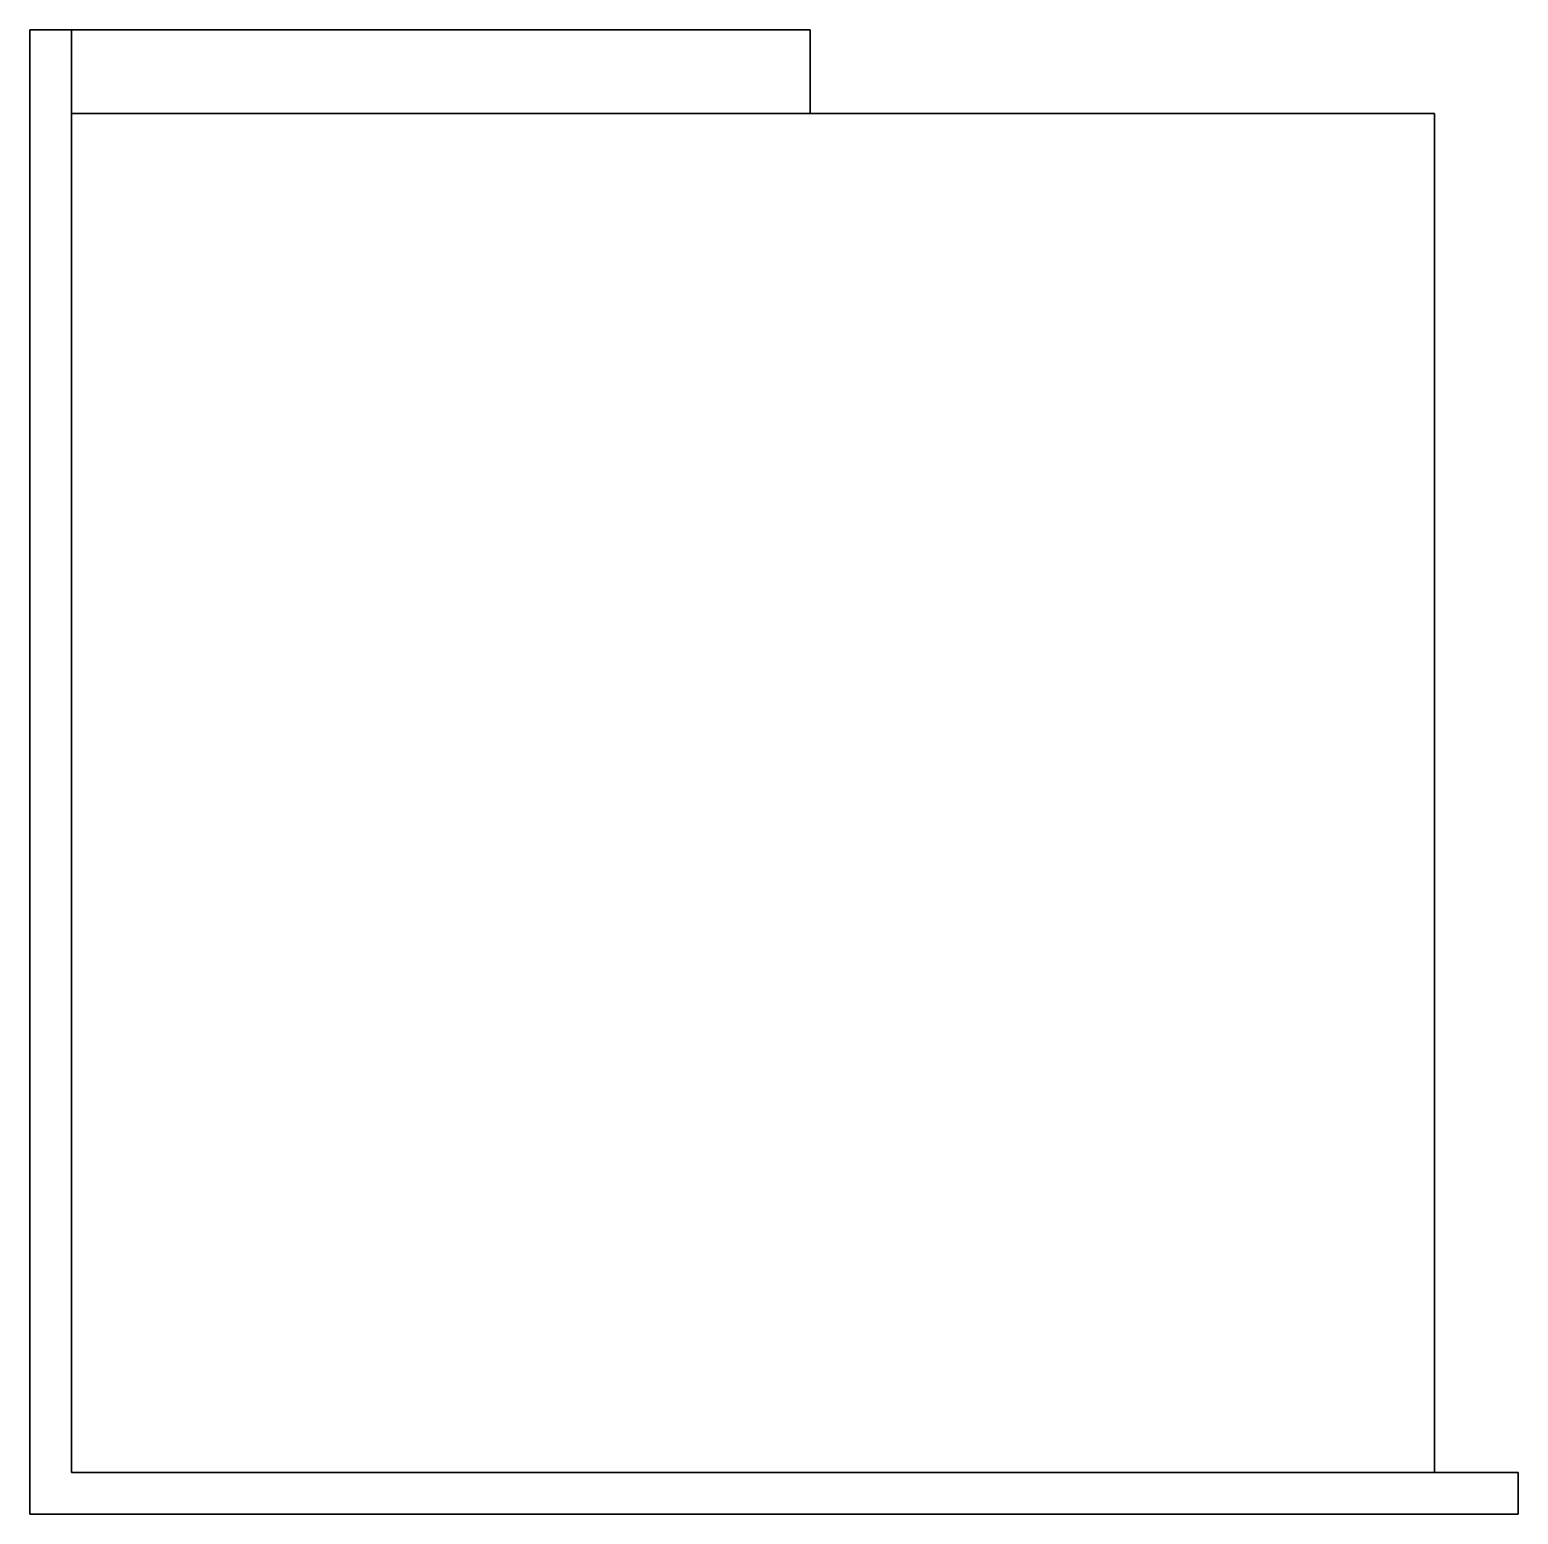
# Model space of a CAD drawing. Header units: inches. Extents: x 56 to 104.9, y -523.5 to -474.7.
import ezdxf

# ---------------------------------------------------------------- set-up
doc = ezdxf.new("R2010")
doc.units = ezdxf.units.IN
doc.header["$MEASUREMENT"] = 0
doc.layers.add('A101-Floorplan-1st-floor', color=7, linetype='Continuous', lineweight=9)

msp = doc.modelspace()

# ---------------------------------------------------------------- linework, layer by layer
at = {"layer": 'A101-Floorplan-1st-floor', "lineweight": 30}
for p, q in [((57.412, -474.729), (56.037, -474.729)), ((56.037, -474.729), (56.04, -474.729)), ((56.037, -474.729), (56.037, -523.479)), ((57.412, -522.104), (57.412, -474.729)), ((57.412, -474.729), (81.662, -474.729)), ((81.662, -474.729), (81.662, -477.479)), ((57.412, -477.479), (102.162, -477.479)), ((102.162, -522.104), (102.162, -477.479)), ((57.412, -522.104), (104.912, -522.104)), ((104.912, -522.104), (104.912, -523.479)), ((56.037, -523.479), (104.912, -523.479))]:
    msp.add_line(p, q, dxfattribs=at)

doc.saveas('drawing.dxf')
